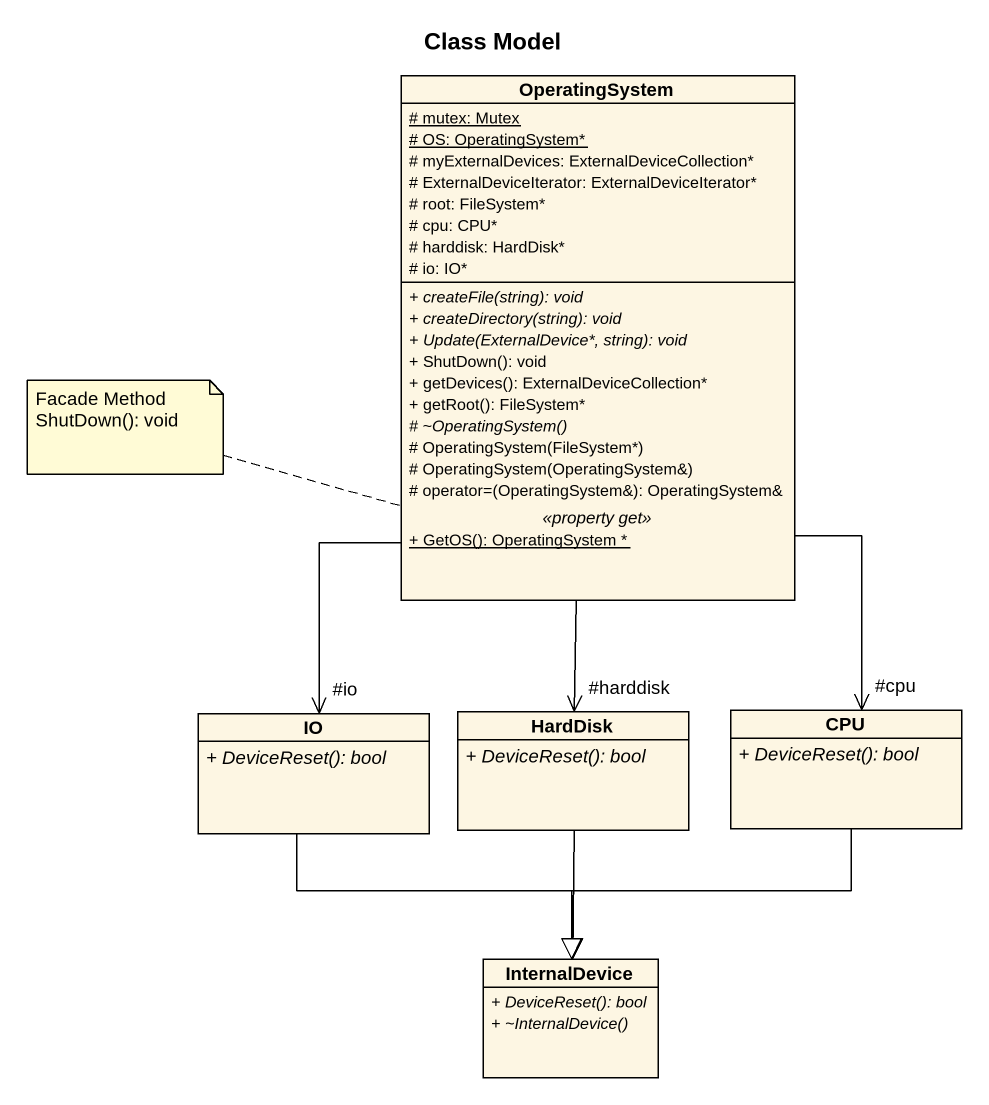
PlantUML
@startuml
title Class Model
hide circle
hide empty members
skinparam classAttributeIconSize 0
class OperatingSystem {
  {static} # mutex: Mutex
  {static} # OS: OperatingSystem*
  # myExternalDevices: ExternalDeviceCollection*
  # ExternalDeviceIterator: ExternalDeviceIterator*
  # root: FileSystem*
  # cpu: CPU*
  # harddisk: HardDisk*
  # io: IO*
  --
  {abstract} + createFile(string): void
  {abstract} + createDirectory(string): void
  {abstract} + Update(ExternalDevice*, string): void
  + ShutDown(): void
  + getDevices(): ExternalDeviceCollection*
  + getRoot(): FileSystem*
  {abstract} # ~OperatingSystem()
  # OperatingSystem(FileSystem*)
  # OperatingSystem(OperatingSystem&)
  # operator=(OperatingSystem&): OperatingSystem&
  .. <<property get>> ..
  {static} + GetOS(): OperatingSystem *
}
class IO {
  {abstract} + DeviceReset(): bool
}
class HardDisk {
  {abstract} + DeviceReset(): bool
}
class CPU {
  {abstract} + DeviceReset(): bool
}
class InternalDevice {
  {abstract} + DeviceReset(): bool
  {abstract} + ~InternalDevice()
}
OperatingSystem --> "#io" IO
OperatingSystem --> "#harddisk" HardDisk
OperatingSystem --> "#cpu" CPU
IO --|> InternalDevice
HardDisk --|> InternalDevice
CPU --|> InternalDevice
note left of OperatingSystem
  Facade Method
  ShutDown(): void
end note
@enduml
